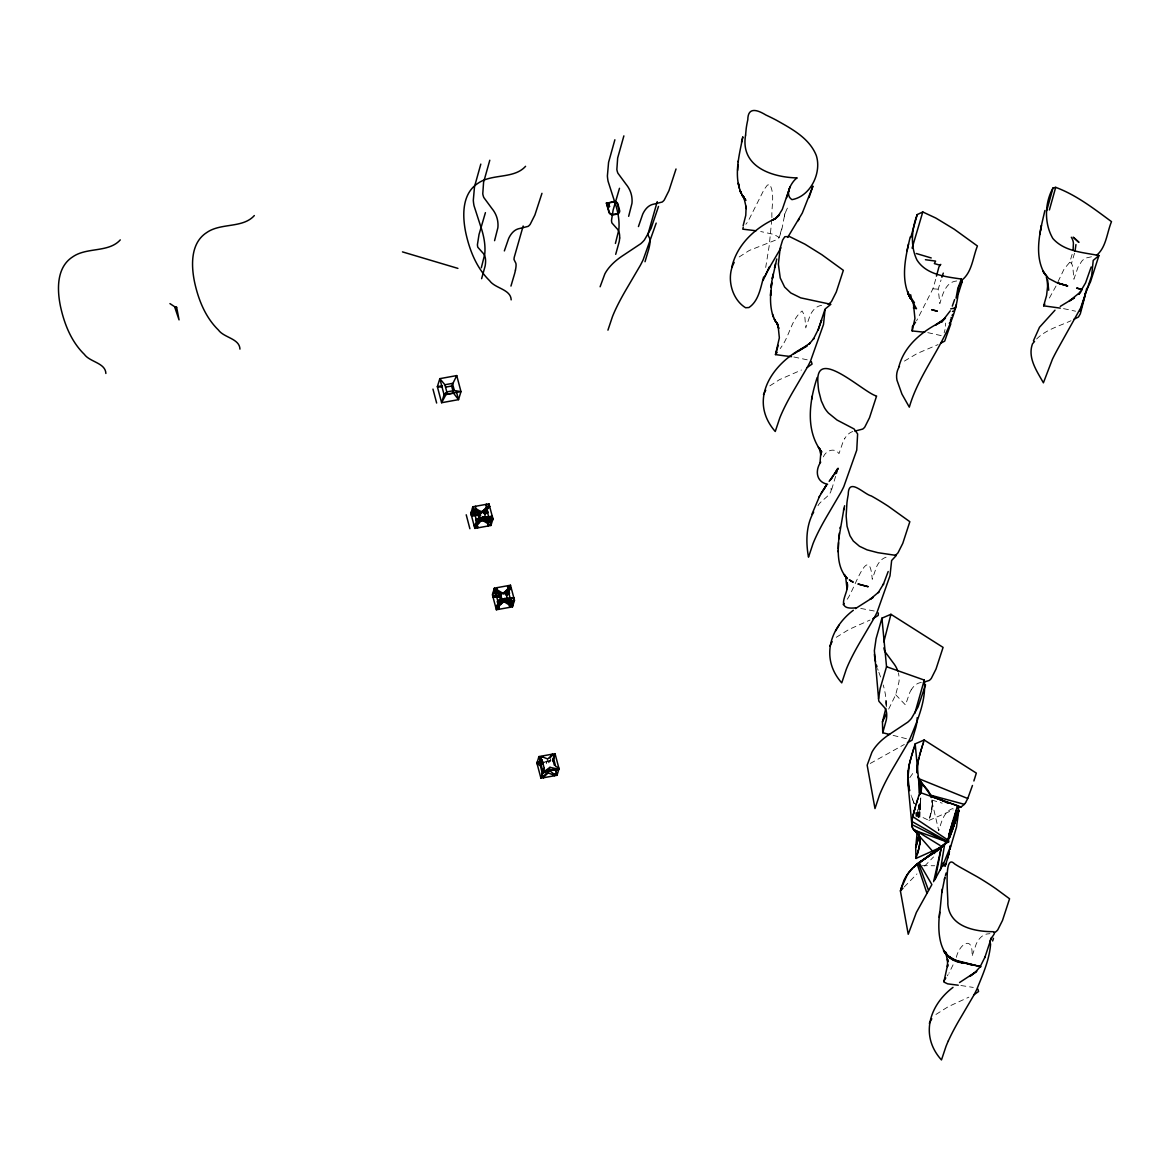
<?xml version="1.0" encoding="UTF-8"?>
<svg xmlns="http://www.w3.org/2000/svg" width="1170" height="1170" viewBox="0 0 1170 1170"><rect width="100%" height="100%" fill="white"/><g stroke="black" fill="none" stroke-linecap="round" stroke-linejoin="round"><path stroke-width="0.75" stroke-dasharray="5 3.75" d="M929.667 818.049L932.373 803.922M932.388 805.092L932.329 806.481M919.883 817.04L920.644 798.993M918.64 804.945L918.157 817.581M920.673 798.32L919.605 812.331L920.79 797.838M771.922 217.576C771.249 206.929 775.183 194.147 769.743 184.421L767.315 185.167L764.025 189.628L748.2 221.101A50.471 46.025 17.1 0 1 745.846 224.274M918.947 817.611L919.795 801.523M771.79 219.346L769.26 245.334L765.706 267.462M932.314 806.7L931.978 809.187M918.669 817.216L920.41 799.388M917.982 816.689L919.064 804.419M931.949 809.391L931.642 810.883M931.598 811.088L931.174 812.857M944.146 332.806L945.024 329.487M931.057 813.296L929.492 818.649M1074.528 253.203L1071.559 263.279L1072.788 266.658L1073.899 279.235L1077.95 267.345L1081.709 261.276A200.743 48.175 73.7 0 1 1085.482 258.131L1093.204 256.376M835.599 476.365L831.402 490.42M935.693 279.294L932.899 288.814L916.593 320.785M1072.13 254.329L1069.76 262.285L1064.173 268.881L1057.461 282.921M778.898 238.051C784.719 224.552 782.116 215.148 789.37 204.999M780.419 233.093L781.648 229.042M956.68 280.99C945.565 281.926 942.508 294.767 939.832 303.571L938.208 289.18L941.046 279.952M547.735 758.964L546.01 764.551L550.485 761.231L550.675 759.608L550.485 761.231M888.688 709.078L895.708 694.731L898.984 681.876A169.357 60.357 -14.8 0 0 899.086 677.43A194.161 69.206 -14.8 0 0 898.326 672.823M916.944 812.316L917.602 814.963L928.951 820.419L929.229 819.526M956.343 957.294C959.605 943.327 973.542 934.874 971.977 956.358L976.219 944.044A169.357 40.643 73.7 0 1 977.71 941.206A194.161 46.595 73.7 0 1 985.169 934.537A179.566 43.085 73.7 0 1 987.144 933.967L989.937 933.675M953.067 964.841L948.943 973.221M1056.042 286.006L1048.788 299.125M823.373 456.87C825.874 450.538 834.488 447.145 838.992 453.609L843.248 441.28A169.357 40.643 73.7 0 1 844.74 438.457M947.29 975.795L948.109 974.566M847.182 599.259C853.998 590.791 869.31 540.584 872.235 579.296L876.491 566.967A169.357 40.643 73.7 0 1 877.983 564.145A194.161 46.595 73.7 0 1 885.441 557.461A179.566 43.085 73.7 0 1 887.416 556.905M909.807 777.655L913.975 771.747M817.991 505.703C820.901 499.385 836.199 493.638 829.515 485.623M1036.62 339.007C1045.834 329.677 1059.303 326.094 1070.989 320.741M904.234 886.962L916.973 873.917M924.622 866.078L933.543 856.952M935.942 1014.448L948.285 1006.653L968.848 997.176M739.177 256.947L749.385 250.409L776.017 239.952L779.103 237.393L774.057 234.453L760.69 231.528M836.272 637.299L849.04 629.401L870.012 620.056M769.845 385.851L779.41 379.694L801.45 370.012M904.425 361.077L917.221 353.472L938.047 344.594M870.261 763.454L904.337 744.456M928.951 820.419L953.155 809.932M550.821 760.134L546.873 761.758L541.783 762.006M953.097 808.455C943.605 811.322 941.397 822.481 938.735 830.671L930.867 796.931M545.878 761.509L551.231 760.529M544.021 762.27L551.143 760.983M821.618 305.428L820.931 305.531A179.566 43.085 73.7 0 0 818.942 306.057A194.161 46.595 73.7 0 0 811.512 312.799A169.357 40.643 73.7 0 0 810.006 315.593L805.75 327.922L804.755 315.9L802.094 310.986C791.315 319.425 789.604 335.775 781.443 346.832A52.679 48.058 17.1 0 1 780.214 348.587M921.346 682.49L920.658 682.593A179.566 43.085 73.7 0 0 918.669 683.119A194.161 46.595 73.7 0 0 911.24 689.861M922.384 865.668L934.728 865.756M932.899 288.814L938.208 289.18M960.892 985.506L973.279 987.421M860.725 608.415L874.502 611.062M1063.53 308.617L1075.581 311.205M793.889 356.996L807.227 359.819M927.766 332.631L941.543 335.688M893.105 735.36L906.896 738.84M931.934 800.061L942.201 803.161M1069.76 262.285L1071.559 263.279M895.708 694.731L905.478 704.983L909.733 692.669A169.357 40.643 73.7 0 1 911.225 689.832M880.571 676.991L878.743 671.99M913.302 801.26L914.194 803.702M914.209 803.746L911.064 795.088M912.878 800.119L911.532 796.434M877.544 668.582L878.129 670.293M916.958 812.36L917.909 816.382M931.949 800.163L932.373 803.848M932.095 800.967L932.256 802.21M932.285 802.43L932.373 803.658M916.329 813.018L916.534 816.631M915.73 812.638L915.934 816.207M886.319 706.782L885.953 699.324L886.114 704.179M945.535 323.095L945.535 326.211M917.602 809.596L917.602 814.963M852.828 431.525A179.566 43.085 73.7 0 0 852.184 431.745A194.161 46.595 73.7 0 0 844.755 438.487M886.085 705.291A169.357 66.266 36 0 0 886.129 703.024A194.161 75.977 36 0 0 883.218 684.991M784.456 215.236L784.412 216.099L784.456 215.236M920.644 798.891L920.088 809.655L920.688 798.92M784.924 213.744L784.543 214.417L785.085 213.642"/><path stroke-width="1.5" d="M839.358 533.008C837.954 548.247 835.833 566.631 847.416 578.638L844.228 574.558L845.91 577.088M916.973 772.024L918.245 760.705M889.653 734.497L882.75 732.756L886.216 720.237A169.357 33.784 -46 0 0 886.699 716.391A194.161 38.727 -46 0 0 884.593 707.704A179.566 35.817 -46 0 0 883.833 706.841L878.962 701.342A129.124 25.755 -46 0 1 878.568 698.665L880.147 688.545L886.538 666.71L881.931 618.169L890.926 614.294L943.078 647.39L936.015 669.064L931.305 678.41A129.124 30.99 73.7 0 1 929.214 680.457L923.452 682.285M916.929 770.109L917.017 768.339M949.309 323.329L951.122 320.887L951.225 317.377M1048.7 290.219L1047.662 280.244M838.261 548.876L838.495 542.573M919.167 792.573L919.693 780.2L918.552 778.138M770.781 290.789L770.577 295.63L771.966 280.566L776.763 258.994M924.666 332.236L912.205 330.949L912.395 326.664L915.54 322.247M770.752 291.652C770.079 303.001 770.489 315.739 778.094 324.924L776.587 322.818L778.357 325.699L776.5 322.276L778.752 328.492L778.123 325.933L779.352 337.837L775.491 354.583L784.894 355.87A184.582 168.363 17.1 0 1 791.505 356.66M741.502 142.155L742.848 136.802C739.016 156.634 731.542 182.067 745.407 199.807L743.345 197.043L745.963 200.319M737.656 170.323L737.948 164.517M950.406 845.647L950.332 846.597L950.406 845.808M920.176 794.371L920.819 781.867L919.752 780.302M1075.947 244.574L1075.011 251.257M907.686 774.774L909.295 789.355M909.324 764.405L907.671 779.907M974.391 779.366L976.321 773.092L924.168 739.981L915.174 743.857L919.781 792.397L957.528 805.764L958.786 810.532L948.402 838.773L949.981 831.08M939.32 917.382L941.792 892.637L944.775 877.88M939.7 912.176C937.345 931.144 938.135 960.643 962.998 962.895L955.846 960.745L948.519 956.768L952.95 959.532L948.051 956.387L956.782 961.126L980.723 966.712L978.924 966.01M913.083 815.519C911.532 821.135 910.172 829.12 916.754 832.236M907.715 774.525L907.92 772.229M956.051 298.145L957.806 288.595L961.345 279.06C945.506 276.647 926.201 274.848 916.9 259.901C910.114 245.773 911.752 228.867 917.221 214.593L922.779 211.96L935.839 218.059L954.252 229.232L977.418 245.992C972.884 257.224 972.153 271.674 962.325 279.791M911.869 822.422L912.103 820.448M917.031 768.032L917.207 766.467M943.693 845.969L915.993 858.444L915.7 847.519L917.09 833.259M921.112 792.251L921.989 783.344L918.172 777.26M838.7 539.121L843.98 508.409M950.274 847.168L950.011 848.894L956.49 827.19L958.786 810.532L956.109 810.4M1044.898 210.498C1040.13 230.987 1033.3 255.499 1045.19 274.789M771.586 283.403L771.147 287.235L771.688 282.482M950.303 846.89L943.693 863.372L934.494 880.235M883.847 641.847L890.926 614.294M907.964 771.937L908.066 771.074M918.362 850.517L919.883 842.912L919.518 836.959L919.912 839.49M919.766 844.038L919.971 840.777M738.197 161.869L738.314 160.948M917.221 766.365L917.689 763.41M917.529 841.406L919.05 834.342M1085.073 295.644L1080.305 313.852L1078.462 316.997L1073.987 319.234M886.538 666.71L924.285 680.077C926.406 700.011 917.792 719.682 910.275 738.065A129.124 23.868 -48.2 0 1 907.394 743.754L894.597 765.56A179.566 33.184 -48.2 0 0 892.593 768.953A194.161 35.89 -48.2 0 0 881.858 789.516A169.357 31.297 -48.2 0 0 879.474 795.117L874.984 808.572L867.16 765.18L871.884 752.339A169.357 68.825 8.9 0 1 874.692 747.893A194.161 78.916 8.9 0 1 888.396 735.053M920.527 793.874L921.77 783.081M919.737 844.199L919.108 847.592M885.822 708.45L882.458 721.832L882.75 732.756M919.02 834.546L918.757 836.184M941.792 892.637L942.289 889.112M908.11 770.781L908.914 766.218M912.088 248.172L922.779 211.96M817.186 377.486C809.289 401.281 805.194 430.926 821.793 452.073L818.313 447.203M1073.095 250.204L1073.417 243.155A198.505 45.732 -41.1 0 0 1072.1 238.563L1071.325 237.261M940.431 869.822L944.687 844.096L950.391 834.766L955.948 819.687M954.281 310.035L956.431 304.522M773.121 274.102L772.317 278.592L772.946 275.111M949.981 849.04L949.894 849.464M840.001 528.24L840.177 527.246M910.202 236.983C905.565 256.756 900.037 279.381 910.392 298.248L907.613 291.652L910.392 298.248M1039.735 234.643L1041.446 225.517L1040.569 230.139M105.87 373.464C105.505 362.817 89.827 362.13 84.328 354.334C71.238 341.596 64.262 323.856 60.46 306.291C57.008 289.502 56.409 267.213 72.774 256.815C86.872 246.972 108.649 252.852 120.276 239.894M239.952 349.113C239.587 338.481 223.894 337.779 218.41 329.998C205.306 317.26 198.33 299.52 194.527 281.941C191.076 265.151 190.491 242.863 206.841 232.479C220.954 222.636 242.716 228.516 254.343 215.558M511.173 299.871C510.822 289.224 495.129 288.537 489.645 280.741C476.541 268.003 469.565 250.263 465.762 232.698C462.311 215.909 461.726 193.62 478.077 183.222C492.175 173.379 513.952 179.259 525.579 166.301M917.719 763.264L917.982 761.962M935.356 878.758L941.309 847.592C951.78 838.232 954.384 823.212 958.786 810.532L954.779 814.715M918.684 836.579L918.084 839.27M820.024 462.633L820.799 453.024L820.887 454.911L819.175 447.788L820.316 449.997M811.585 399.497L812.272 396.06M912.527 818.035L912.732 817.055M1085.819 291.944L1085.146 294.752M933.616 881.683L941.309 847.592M949.016 835L948.607 837.047L958.786 810.532L953.579 818.678M936.439 276.12L938.954 266.877L940.782 264.376M980.723 966.712L953.418 959.751L946.15 954.135L947.875 956.256L945.565 952.014L947.773 961.828L947.539 959.02L947.495 966.742L947.685 964.548L943.854 982.025L947.641 983.853L958.259 985.213M908.52 243.96L907.028 250.716M909.017 765.794L909.66 762.928M918.187 760.997L918.903 757.984M949.045 834.839L949.294 833.757M1046.682 210.746L1053 187.975L1055.691 187.346C1076.283 194.951 1093.979 208.743 1111.5 221.642C1106.864 232.757 1106.323 247.309 1096.509 255.382M1049.402 209.942L1055.691 187.346M949.513 851.321L947.715 857.946M918.304 760.471L918.479 759.696M774.979 265.897L774.555 267.711L775.505 263.674M913.024 815.812L913.258 814.817M909.397 764.083L910.596 759.286M910.743 237.51L917.221 214.593M918.552 759.389L919.81 754.548M913.126 815.329L913.419 814.13M763.688 276.91C760.515 287.557 758.818 300.88 748.932 307.534L745.582 307.739C731.382 299.052 726.058 276.939 734.19 262.431M836.374 473.44L837.72 468.643L834.225 474.669L838.1 468.249L830.393 479.846L833.216 475.941M828.053 304.229L829.486 303.381A129.124 30.99 73.7 0 0 831.577 301.348L836.287 292.003L843.351 270.328L821.896 254.738L804.945 244.179L789.56 236.574L784.821 236.691L782.628 240.04L780.171 248.098L778.372 264.186L780.229 277.977L784.631 287.074L790.832 292.983L800.675 297.853L830.846 304.317L825.084 309.07L823.505 324.441L810.547 360.989A129.124 23.868 -48.2 0 1 807.666 366.693L794.869 388.498A179.566 33.184 -48.2 0 0 792.865 391.891A194.161 35.89 -48.2 0 0 782.13 412.454A169.357 31.297 -48.2 0 0 779.746 418.041L775.257 431.511C746.635 398.663 774.087 360.96 807.051 345.984L793.64 353.94M845.647 576.825L847.007 588.715L846.846 582.47C851.409 590.572 831.607 610.755 855.811 607.8M918.976 848.133L918.406 850.341M843.526 510.237L844.638 505.732M909.748 762.606L910.275 760.529M913.302 814.612L913.828 812.565M913.463 813.969L913.682 813.091M949.572 832.645L949.821 831.665M949.133 852.857L948.943 853.603M913.711 812.989L914.209 811.146M853.325 610.272C829.413 628.261 820.506 658.988 841.742 682.885L846.232 669.415A169.357 31.297 -48.2 0 1 848.601 663.843A194.161 35.89 -48.2 0 1 859.38 643.251A179.566 33.184 -48.2 0 1 861.354 639.873L874.151 618.067A129.124 23.868 -48.2 0 0 877.032 612.378L889.99 575.816L891.642 560.488L896.322 555.443L877.866 552.679L867.102 549.871L859.497 546.288L853.296 541.023L849.961 535.728L847.051 526.251L846.144 515.926L846.948 502.705A138.923 126.711 17.1 0 1 848.235 494.617C848.308 476.599 863.913 494.223 871.314 495.948A271.952 248.055 17.1 0 1 888.337 506.288L909.836 521.703L902.772 543.377L898.063 552.723A129.124 30.99 73.7 0 1 895.971 554.77L895.255 555.223M910.421 759.959L914.764 745.188M917.821 840.309L915.7 847.519M948.899 853.764L948.694 854.524M919.503 755.674L920.322 752.778M914.106 811.512L914.428 810.342M944.38 879.372L945.024 876.973M910.699 758.95L911.298 756.756M950.435 829.398L949.952 831.168L958.786 810.532L952.482 822.305M952.994 987.392C929.024 1005.469 919.883 1036.05 941.47 1059.947L945.974 1046.492A169.357 31.297 -48.2 0 1 948.329 1040.905M914.326 810.693L914.881 808.675M1086.345 289.736L1086.725 288.376M950.318 829.837L950.625 828.726M914.472 810.152L914.691 809.377M918.362 850.531L916.768 855.928M950.493 829.194L950.727 828.375M919.883 754.299L920.103 753.538M948.534 855.094L948.314 855.913M778.167 345.384L775.491 354.583M951.4 825.976L950.669 828.535L958.786 810.532L949.747 837.515M1084.839 295.878L1080.188 311.41M994.281 932.665L995.699 931.832A129.124 30.99 73.7 0 0 997.805 929.784L1002.5 920.439L1009.564 898.779L996.182 888.907A271.864 247.981 17.1 0 0 977.345 876.856L959.151 866.692A70.215 64.043 17.1 0 1 954.559 863.869C943.02 852.038 948.504 900.052 947.802 903.562C949.06 926.596 974.566 931.715 993.213 931.686C997.937 933.09 987.363 939.203 990.595 944.058C989.454 959.897 982.683 974.859 976.76 989.44A129.124 23.868 -48.2 0 1 973.879 995.129L961.096 1016.935A179.566 33.184 -48.2 0 0 959.093 1020.328A194.161 35.89 -48.2 0 0 948.344 1040.89M914.808 808.982L915.145 807.753M917.47 841.625L916.315 845.53M918.245 850.926L917.236 854.393M945.418 875.511L946.12 873.025M920.249 753.027L920.6 751.769M911.576 755.791L914.106 747.337M915.057 808.104L915.393 806.92M915.203 807.549L916.417 803.424M920.497 752.12L920.892 750.76M951.385 826.064L958.786 810.532L949.031 838.685M951.605 825.318L952.234 823.154M920.775 751.184L921.916 747.323M921.053 750.248L921.331 749.283M947.481 858.736L947.832 857.551M916.095 804.55L916.914 801.801M952.175 823.358L952.877 820.989M961.345 279.06L962.179 281.619L958.128 294.372M921.521 748.654L922.223 746.328M947.013 860.301L947.422 858.941M743.125 225.781L745.773 215.339L746.153 206.315L746.27 208.567L746.211 207.397M952.672 821.706L953.872 817.713M916.739 802.386L917.265 800.616M922.135 746.606L922.53 745.305M922.457 745.553L922.852 744.281M917.207 800.836L918.801 795.615M917.558 799.651L917.865 798.671M953.725 818.181L954.895 814.349M946.706 861.31L945.813 864.235M1060.254 308.12L1043.655 305.823L1046.58 295.498L1047.559 286.767A264.171 104.817 1.2 0 0 1046.887 279.513L1046.36 277.012M922.794 744.471L923.496 742.16M916.256 857.581L916.519 856.747M954.705 814.963L957.528 805.764M480.811 164.107L474.508 186.703L473.309 200.289A129.124 50.529 36 0 0 474.025 205.73L480.621 226.176A179.566 70.258 36 0 1 481.66 229.364A194.161 75.977 36 0 1 484.98 248.947A169.357 66.266 36 0 1 484.702 254.387L481.323 267.769M489.791 160.231L483.576 182.345L482.771 193.796A129.124 46.025 -14.8 0 0 483.81 197.525L492.087 208.743A179.566 63.999 -14.8 0 1 493.404 210.483A194.161 69.206 -14.8 0 1 497.937 223.368A169.357 60.357 -14.8 0 1 497.85 227.814L494.574 240.669M485.418 212.648L479.027 234.483L477.433 244.603A129.124 25.755 -46 0 0 477.828 247.265L482.713 252.778A179.566 35.817 -46 0 1 483.488 253.612A194.161 38.727 -46 0 1 485.55 262.343A169.357 33.784 -46 0 1 485.097 266.16L481.616 278.679M445.989 394.553L446.808 391.921L444.907 384.754L439.832 378.656L456.739 375.585L460.98 391.628L458.523 399.643L441.602 402.714L437.361 386.67L439.832 378.656L444.073 394.699L441.602 402.714L445.989 394.553L453.536 393.193L458.523 399.643L456.402 391.614M453.156 391.76L451.649 386.027L456.739 375.585M504.358 250.921L508.614 238.592A169.357 40.643 73.7 0 1 510.515 235.126A194.161 46.595 73.7 0 1 518.208 228.867A179.566 43.085 73.7 0 1 519.538 228.53L528.094 226.38A129.124 30.99 73.7 0 0 530.185 224.347L534.895 215.002L541.959 193.328M523.165 226L514.244 257.298A129.124 9.769 -63.2 0 0 514.01 259.521L515.546 262.65A179.566 13.587 -63.2 0 1 515.794 263.118A194.161 14.683 -63.2 0 1 515.443 270.138M510.954 286.08L514.61 273.692A169.357 12.811 -63.2 0 0 515.443 270.109M470.866 513.323L472.87 506.771L488.958 503.86L492.95 518.939L490.932 525.476L474.844 528.401L470.866 513.323L485.155 510.72M471.525 515.838L471.203 512.226L473.879 511.743L474.201 515.341L471.525 515.838L480.782 515.092L474.201 515.341M472.534 507.868L473.206 510.383L475.883 509.901L481.353 513.235L481.689 512.138L476.219 508.804L473.543 509.286L473.206 510.383L478.676 513.718L480.007 518.749L475.868 520.431L476.526 522.946L479.203 522.463L478.881 518.866L483.02 517.169L492.292 516.423L492.614 520.036L489.937 520.518L489.601 516.906L489.937 520.518M473.543 512.826L473.879 511.743M475.225 507.385L475.561 506.288L475.883 509.901M475.868 520.431L476.205 519.348L480.343 517.652L492.292 516.423M479.481 514.069L471.861 514.741L478.442 514.493L478.764 518.091M478.676 513.718L479.013 512.635L484.38 511.656L489.63 506.376L486.939 506.859L481.689 512.138M474.844 528.401L476.863 521.864L472.87 506.771M477.331 522.727L474.186 525.886L474.523 524.803L477.199 524.306L477.535 527.919L477.199 524.306L482.449 519.027L487.934 522.361L490.61 521.878L491.268 524.394L488.592 524.877L488.256 525.973L487.934 522.361L488.592 524.877M478.442 514.493L479.437 520.606L484.804 519.626L488.899 522.127M484.848 514.039L487.612 512.913L487.29 509.301L484.599 509.798L484.263 510.88L485.374 517.769L480.007 518.749L479.013 512.635L473.543 509.286M484.38 511.656L484.044 512.738L489.63 506.376M476.863 525.403L482.449 519.027M476.205 519.348L478.881 518.866L478.545 519.948L482.683 518.266L483.02 517.169M484.599 509.798L484.936 513.396L487.612 512.913M486.954 510.398L488.958 503.86M484.804 519.626L485.141 518.544L490.61 521.878L490.274 522.961M614.879 139.771L608.575 162.352L607.391 175.939A129.124 50.529 36 0 0 608.107 181.379L614.689 201.84A179.566 70.258 36 0 1 615.742 205.013A194.161 75.977 36 0 1 619.047 224.596A169.357 66.266 36 0 1 618.784 230.037L615.405 243.433M623.873 135.881L617.658 158.008L616.853 169.46A129.124 46.025 -14.8 0 0 617.892 173.189L626.169 184.407A179.566 63.999 -14.8 0 1 627.471 186.147A194.161 69.206 -14.8 0 1 632.019 199.032A169.357 60.357 -14.8 0 1 631.932 203.463L628.656 216.318M494.398 588.144L492.38 594.682L496.372 609.76L512.46 606.85L514.478 600.298L510.486 585.219L494.398 588.144L498.376 603.223L496.372 609.76M493.038 597.197L492.716 593.585L495.393 593.102L496.065 595.618L495.729 596.715L493.038 597.197L499.619 596.949L500.526 593.994L505.893 593.014L511.144 587.735L508.467 588.217L503.217 593.497L497.733 590.163L495.056 590.66L494.72 591.742L500.073 595.471L493.374 596.1L501.082 595.135M619.486 188.297L613.109 210.132L611.515 220.267A129.124 25.755 -46 0 0 611.91 222.929L616.78 228.428A179.566 35.817 -46 0 1 617.555 229.261A194.161 38.727 -46 0 1 619.632 238.007M495.056 594.199L495.393 593.102M497.411 591.259L497.074 587.647L496.738 588.744L494.062 589.227L494.72 591.742L497.411 591.259L501.418 594.053M511.451 601.877L511.129 598.279L504.548 598.528L500.394 600.225L500.731 603.822L498.04 604.32L497.382 601.804L497.718 600.707L501.857 599.025L513.805 597.782L514.142 601.395L511.451 601.877L510.793 599.362L511.129 598.279L513.805 597.782M495.056 590.66L500.526 593.994L501.857 599.025L500.95 601.965L495.7 607.245L496.036 606.162L498.727 605.68L499.049 609.278L498.727 605.68L504.094 600.005L510.793 599.362M500.731 603.822L500.394 600.225L497.718 600.707M505.791 592.254L506.127 591.157L508.804 590.674L509.476 593.19L506.376 595.398M511.144 587.735L510.807 588.817L508.131 589.314L507.795 585.702L508.131 589.314L503.831 593.848M600.108 286.767L604.846 273.926A169.357 68.825 8.9 0 1 607.639 269.48A194.161 78.916 8.9 0 1 621.343 256.639A179.566 72.979 8.9 0 1 623.946 254.899L640.765 243.711A129.124 52.474 8.9 0 0 644.392 239.996L651.017 228.559L658.505 206.432M498.391 606.762L503.641 601.482L504.548 598.528M510.486 585.219L508.467 591.757L512.46 606.85M500.95 601.965L506.317 601L507.224 598.045L505.893 593.014L505.44 594.492L509.476 593.19L506.785 593.673L506.449 594.755L509.14 594.272M615.698 254.343L619.164 241.824A169.357 33.784 -46 0 0 619.647 237.993M509.111 604.817L509.447 603.72L512.124 603.237L512.796 605.753L510.105 606.235L509.784 607.332L509.111 604.817L503.641 601.482M638.44 226.57L642.681 214.256A169.357 40.643 73.7 0 1 644.597 210.775A194.161 46.595 73.7 0 1 652.275 204.531A179.566 43.085 73.7 0 1 653.606 204.18L662.161 202.044A129.124 30.99 73.7 0 0 664.267 199.997L668.962 190.651L676.026 168.992M607.932 330.159L612.436 316.704A169.357 31.297 -48.2 0 1 614.791 311.118A194.161 35.89 -48.2 0 1 625.57 290.54A179.566 33.184 -48.2 0 1 627.559 287.147L640.341 265.341A129.124 23.868 -48.2 0 0 643.222 259.652L656.194 223.09M657.233 201.664L648.312 232.962A129.124 9.769 -63.2 0 0 648.092 235.185L649.613 238.314A179.566 13.587 -63.2 0 1 649.862 238.768A194.161 14.683 -63.2 0 1 649.511 245.788A169.357 12.811 -63.2 0 1 648.692 249.356L645.021 261.729M536.928 763.132L538.946 756.581L555.033 753.67L559.026 768.748L557.008 775.286L540.92 778.211L536.928 763.132L540.511 762.474M553.366 769.348L543.392 771.162L540.774 777.67L542.529 773.955L540.306 765.589L537.074 763.659L537.264 762.036L539.955 761.553L539.75 763.176L542.88 763.864M539.75 763.176L539.955 761.553M541.432 757.721C542.602 753.904 540.35 760.661 538.609 757.677M540.306 765.589L542.032 759.988L539.092 757.122L541.169 762.796L544.021 762.27M540.92 778.211L542.938 771.673L538.946 756.581M542.529 773.955L544.24 768.354L542.032 759.988M543.933 776.631L541.11 776.587L543.801 776.09L543.597 777.728L543.801 776.09L549.081 770.123L558.543 769.304L558.88 768.207L555.648 766.292L553.439 757.926L555.18 754.197L552.576 760.719L553.351 759.111M556.876 774.745L557.198 773.662L554.521 774.145L554.331 775.783L554.668 774.686L557.344 774.204L554.785 769.085L558.543 769.304L556.013 770.328L556.203 768.69L549.944 767.33L545.469 770.65C544.767 774.92 539.926 771.542 544.24 768.354M545.278 772.273L545.469 770.65M552.167 755.776L552.357 754.153L550.046 758.175M543.465 777.187L548.218 772.917L549.944 767.33M555.033 753.67L553.015 760.207L554.346 765.238M553.161 760.749L553.498 759.652M556.203 768.69L556.013 770.328M881.931 618.169L876.096 638.615L874.37 650.652L878.568 698.665M924.285 680.077L915.364 711.36A129.124 9.769 -63.2 0 0 915.174 712.954M925.543 684.845L918.07 706.972L911.445 718.409A129.124 52.474 8.9 0 1 907.818 722.124L890.999 733.312A179.566 72.979 8.9 0 0 888.366 735.038M914.633 745.626L915.174 743.857M923.466 742.263L924.168 739.981M918.699 795.922L919.781 792.397M940.461 848.352L919.05 862.582L931.876 884.564L916.373 912.454L908.227 934.26L900.403 890.867L901.061 888.761M900.71 889.887L902.553 884.14M1053 187.975C1044.605 203.024 1044.079 223.411 1052.824 238.461C1064.437 251.682 1082.893 252.296 1098.922 255.557L1090.615 281.517L1086.184 291.052M915.993 858.444L916.329 857.361M941.792 865.8L945.316 865.829L946.047 863.46M957.528 814.627L956.329 818.459M992.643 940.987L993.462 938.311M974.215 779.907L973.879 780.975M777.202 216.962L778.591 215.748L774.716 219.141L779.498 214.519L778.269 215.923L782.291 209.43L789.414 188.692M786.518 197.949L789.969 186.922M821.369 320.829L821.632 320.083L818.122 329.984L824.821 309.816M991.443 937.58L984.745 957.747L985.023 957.016L980.05 966.946L974.712 972.826L969.696 976.438L976.774 971.261L959.532 982.537M901.295 888.015L907.701 873.902M941.894 277.275L943.283 273.107M1091.186 266.965L1085.57 282.891L1078.857 294.328L1080.861 291.666L1069.365 300.983L1074.499 297.78L1060.269 306.379M1033.417 340.865L1039.501 327.278L1054.989 310.196M972.46 785.465L967.824 798.291M731.791 267.272C736.851 244.779 754.884 228.018 775.213 218.673L773.151 219.858L776.236 217.795M950.815 323.812L944.687 341.143L940.695 343.219M954.603 299.564L952.321 306.13M912.205 330.949L914.925 318.459L913.346 303.089M809.04 197.54L812.916 186.147L802.298 213.057L787.702 237.408M811.965 514.171L819.57 496.182L826.839 484.526L823.314 490.025L825.801 486.15M888.191 571.501L883.262 584.591L883.584 583.859L878.202 592.722L878.889 591.932L870.129 599.332L873.083 597.387L855.475 608.59M948.387 839.607L958.786 810.532L949.367 833.464M898.955 366.488C904.469 345.399 922.618 330.993 941.338 321.75L935.62 324.967L945.477 318.006L941.514 322.174L950.274 310.854M948.417 838.627L958.786 810.532L948.914 835.424M902.991 882.911L903.693 881.127M763.469 394.67L765.736 390.21M820.711 462.106C814.92 470.472 816.177 482.128 827.585 484.263M818.386 329.223L813.325 339.227L813.837 338.496L809.347 343.892L810.21 343.015L798.306 351.161M903.84 880.761L904.425 879.46M829.779 646.147L832.148 641.628M943.897 980.957L945.799 977.901M929.331 1023.311L931.788 1018.748M763.03 280.464L769.655 266.643L765.195 275.696M904.512 879.284L905.624 877.12M882.458 721.832L886.348 713.861M819.132 497.045L819.57 496.182M813.676 512.036C805.896 525.652 805.808 542.149 808.499 557.198L812.989 543.728A169.357 31.297 -48.2 0 1 815.358 538.156A194.161 35.89 -48.2 0 1 826.137 517.564A179.566 33.184 -48.2 0 1 828.111 514.186L840.908 492.38A129.124 23.868 -48.2 0 0 843.789 486.691L856.747 450.128L857.625 433.924L854.027 428.922L837.047 420.045L828.462 413.068A31.429 28.665 17.1 0 1 824.309 407.467L821.281 400.842L818.81 391.219A73.798 67.319 17.1 0 1 818.035 384.096C813.808 344.112 864.571 393.573 876.593 396.016L869.529 417.69L864.82 427.035A129.124 30.99 73.7 0 1 862.729 429.068L854.86 431.116M767.798 270.402L780.99 247.806M843.234 604.627L844.009 603.384M798.115 220.808L799.403 218.498M952.819 314.379L952.073 315.403M905.712 876.959L906.589 875.54M822.89 490.522L821.018 493.565M839.095 625.16L835.556 630.937M965.645 802.547L967.722 798.51L918.816 778.679M1098.922 255.557L1093.219 260.413L1091.654 275.74L1080.67 307.929L1057.724 349.04A200.743 37.104 -48.2 0 0 1052.444 359.175L1043.406 382.824C1036.869 371.153 1027.362 357.757 1032.496 343.834L1034.558 341.421M965.528 802.708L964.372 804.331L930.457 795.147L929.931 793.977A185.898 66.266 -14.8 0 0 927.137 789.37L921.989 783.344L930.311 794.81M906.765 875.248L912.117 868.681L919.05 862.582M962.179 281.619L958.596 286.899C957.25 332.148 921.317 365.289 909.324 407.16L901.938 394.1L896.981 380.221A22.215 20.256 17.1 0 1 899.452 366.371M775.608 354.232L777.202 352.302M1043.655 305.823L1044.883 304.142M907.803 873.756L909.046 872.118M829.135 481.353L832.236 477.287M909.207 871.942L910.289 870.641M964.314 804.39L961.082 806.949L930.954 796.448M743.228 227.258L742.789 229.174L751.652 230.227A206.432 188.282 17.1 0 1 755.966 230.797M543.392 771.162L542.456 772.215L549.081 770.123L554.668 774.686M175.31 306.979L176.275 307.798L169.942 303.6M911.108 869.734L912.571 868.213M944.687 844.096L937.024 851.014L922.911 859.862A188.443 76.591 8.9 0 0 915.335 865.624L913.697 867.116L948.724 841.128M506.522 593.365L510.807 588.817M511.802 599.04L501.403 600.488L496.036 606.162L496.709 608.678L499.385 608.181M900.403 890.867L902.962 888.264M481.353 513.235L486.603 507.941L486.281 504.343L486.603 507.941L489.294 507.458L488.621 504.943M476.614 522.683L474.523 524.803L475.181 527.319L477.872 526.822M552.489 754.694L547.735 758.964L541.769 756.639M948.694 841.054L915.32 865.624L947.378 842.356M974.083 994.661L978.559 991.516L977.944 989.147M907.423 742.731L912.073 740.142L915.744 727.755A169.357 12.811 -63.2 0 0 916.578 724.172A194.161 14.683 -63.2 0 0 917.075 717.824M807.212 367.438L812.068 364.075L811.336 361.691M872.747 618.784L878.202 615.42L878.334 612.948M961.023 806.978L959.268 807.592M483.81 513.513L487.948 511.816L485.272 512.314M497.382 601.804L501.403 600.488M500.058 601.307L504.094 600.005L509.447 603.72L510.105 606.235M952.468 311.425L953.491 311.147M950.669 308.88L955.861 307.783M607.859 203.024L614.177 201.927A3.218 2.925 17.1 0 1 615.449 202.161L616.59 202.849A3.174 2.896 17.1 0 1 617.365 203.858L619.193 210.775M444.907 384.754L452.454 383.38L454.355 390.546L460.98 391.628L444.073 394.699L446.808 391.921L454.355 390.546M442.435 385.749L437.361 386.67L442.421 387.211M445.609 387.124L451.649 386.027M479.773 519.509L485.141 518.544M476.863 521.864L492.95 518.939M507.458 586.799L510.149 586.302M501.316 593.058L506.683 592.078M498.376 603.223L514.478 600.298M552.021 755.235L554.843 755.293M540.087 762.094L537.41 762.577L541.169 762.796M542.938 771.673L559.026 768.748M958.245 807.797L957.499 807.9M485.374 517.769L491.956 517.52L482.683 518.266M495.729 596.715L500.658 596.524M925.426 259.711L935.591 261.1L934.377 263.586L939.905 265.18M969.067 964.255L972.621 964.87M973.323 965.016L974.99 965.338M971.583 964.709L957.747 961.418L947.598 956.007L952.468 959.298L962.032 962.72M913.36 307.885L916.49 308.704L911.81 300.427L910.655 294.723M1082.294 289.648L1076.634 288.054L1082.148 289.604M916.3 253.51L931.218 257.956M402.465 251.886L457.909 268.383M1065.753 285.348L1067.713 285.919L1057.578 283.038L1066.733 285.655L1056.539 282.526L1048.554 278.358L1043.04 271.294L1046.506 276.135M946.793 841.815L914.223 830.188L916.827 832.294M548.218 772.917L554.185 775.242M948.285 803.351L930.413 795.059M911.81 824.572L947.13 841.99M911.971 821.486L948.694 842.181M940.168 845.486L913.083 828.886M482.113 520.123L487.597 523.458M506.317 601L511.787 604.334L512.124 603.237L506.771 599.523M912.834 816.645L948.475 840.411M1073.197 237.115L1078.945 242.38L1073.928 237.773M916.973 832.44L917.836 833.347M950.376 320.2L951.122 320.887M914.077 830.056L934.567 853.5M942.932 863.094L945.316 865.829M914.443 302.664L909.997 296.566L912.658 301.641M945.609 953.857L946.355 954.735M744.471 198.651L743.813 197.715L744.939 199.236L743.871 197.657L745.085 200.011L743.71 196.633L746.211 207.573M742.701 196.15L741.575 194.161M918.611 834.532L919.488 836.842L918.728 834.751M918.406 777.816L917.88 776.485M912.498 827.804L912.088 826.62M741.093 193.152L740.303 191.193M930.603 795.542L930.808 796.068M918.421 863.05L928.468 890.209M917.192 864.03L926.83 892.959M772.478 314.101L773.545 317.304M931.203 797.194L931.261 797.384M777.831 325.143L778.255 326.488M876.462 665.101L876.988 666.856M909.646 790.613L909.382 789.677M909.514 790.159L909.178 788.902A131.42 51.421 36 0 1 907.715 780.595L912.03 826.327M607.844 202.995L614.148 201.459A3.7 3.378 17.1 0 1 615.625 201.723A4.095 3.744 17.1 0 1 616.941 202.512A3.656 3.334 17.1 0 1 617.818 203.668L619.705 210.79A3.642 3.32 17.1 0 1 619.486 212.121A4.153 3.788 17.1 0 1 618.93 213.042L618.681 213.306A3.7 3.378 17.1 0 1 617.497 214.066L612.744 214.929A3.642 3.32 17.1 0 1 611.281 214.666L609.936 213.847A3.802 3.481 17.1 0 1 609.029 212.706L606.338 202.805L609.365 212.223A3.408 3.115 17.1 0 0 610.272 213.51L611.442 214.212A3.247 2.954 17.1 0 0 613.051 214.446L616.97 213.73A3.218 2.94 17.1 0 0 618.301 212.969L618.506 212.735A3.627 3.305 17.1 0 0 619.003 211.945M487.393 512.08L490.932 525.476M555.238 768.588L557.008 775.286M499.619 596.949L500.292 599.449M432.959 389.098L436.644 403.036M466.216 514.785L469.887 528.723M739.381 188.209L738.314 183.134L739.323 187.931M875.526 661.577L875.145 659.792A129.124 50.529 36 0 1 874.429 654.352M917.061 772.858L916.929 770.401M919.927 839.636L919.971 840.63M838.261 550.427L838.29 551.991M619.106 210.892A3.218 2.94 17.1 0 1 618.901 212.077M897.756 670.951A194.161 69.206 -14.8 0 0 894.494 664.56A179.566 63.999 -14.8 0 0 893.207 662.82L884.929 651.588A129.124 46.025 -14.8 0 1 883.906 647.858M1085.146 293.275A196.267 16.746 -61.9 0 1 1085.131 294.445M745.582 135.106C740.069 166.9 772.098 177.343 797.209 177.928C793.553 179.536 783.139 194.074 791.958 199.646C810.415 196.472 821.969 172.765 816.25 155.405C809.274 138.031 791.622 128.817 776.193 120.1A214.622 195.77 17.1 0 0 765.911 115.026C757.794 110.068 747.893 106.28 747.791 119.837A109.614 99.976 17.1 0 0 746.211 128.481L745.582 135.106M608.897 203.697L608.195 204.311L608.897 203.697M609.234 204.984L608.532 205.598L609.234 204.984M609.585 206.271L608.883 206.885L609.585 206.271M176.641 307.257L174.886 307.578L179.054 319.878L176.641 307.257M931.788 309.757L937.126 311.103L931.788 309.757M866.458 586.272L857.932 583.991L868.198 586.697L866.458 586.272M851.394 581.11L849.303 579.881L853.222 582.207L851.394 581.11M744.135 198.169L743.564 197.452L745.041 199.28L744.135 198.169M945.199 953.316L943.546 950.683L945.199 953.316M742.423 195.653L741.985 194.922L743.125 196.823L742.423 195.653M911.094 298.964L907.627 292.924L911.094 298.964M775.432 321.092L774.291 319.044L775.827 321.808L775.432 321.092M946.866 954.925L946.091 953.506L946.808 954.998M741.005 192.933L740.127 190.725L741.005 192.933M740.829 192.509L740.04 190.491L740.829 192.509"/></g></svg>
